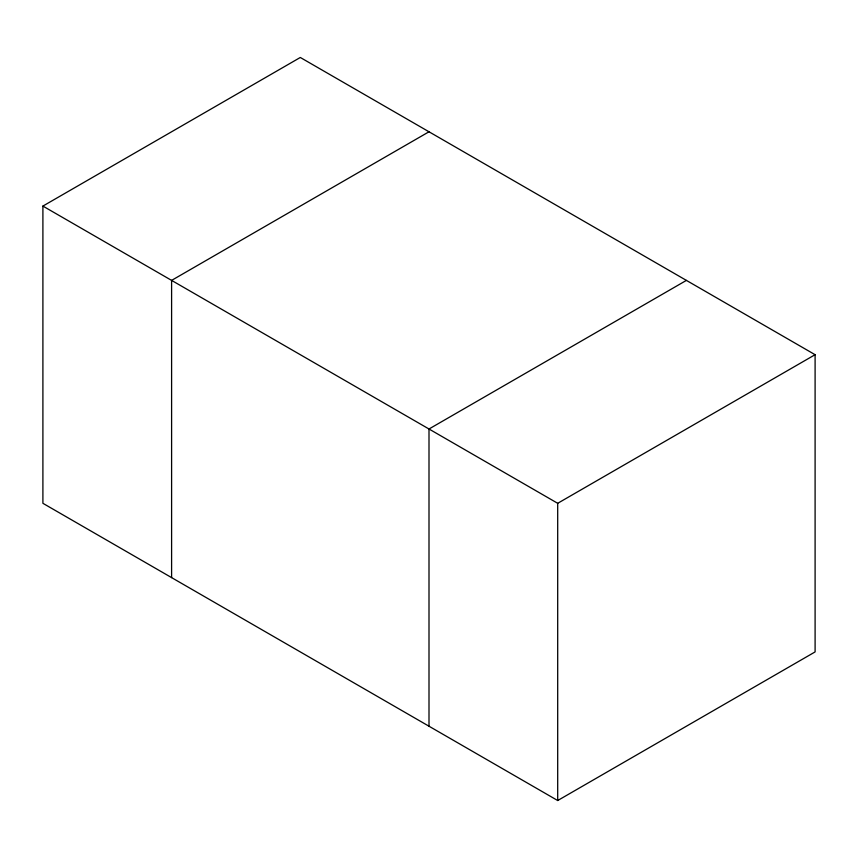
<?xml version="1.0" encoding="UTF-8"?>
<svg xmlns="http://www.w3.org/2000/svg" width="858" height="858" viewBox="0 0 858 858"><rect width="100%" height="100%" fill="white"/><g stroke="black" fill="none" stroke-linecap="round" stroke-linejoin="round"><path stroke-width="1.29" d="M42.9 206.081L300.3 57.475L815.1 354.697L815.1 651.919L557.7 800.525L42.9 503.303L42.9 206.081L557.7 503.303L815.1 354.697M429 131.778L171.6 280.394L171.6 577.606M686.4 280.394L429 429L429 726.222M557.7 503.303L557.7 800.525"/></g></svg>
